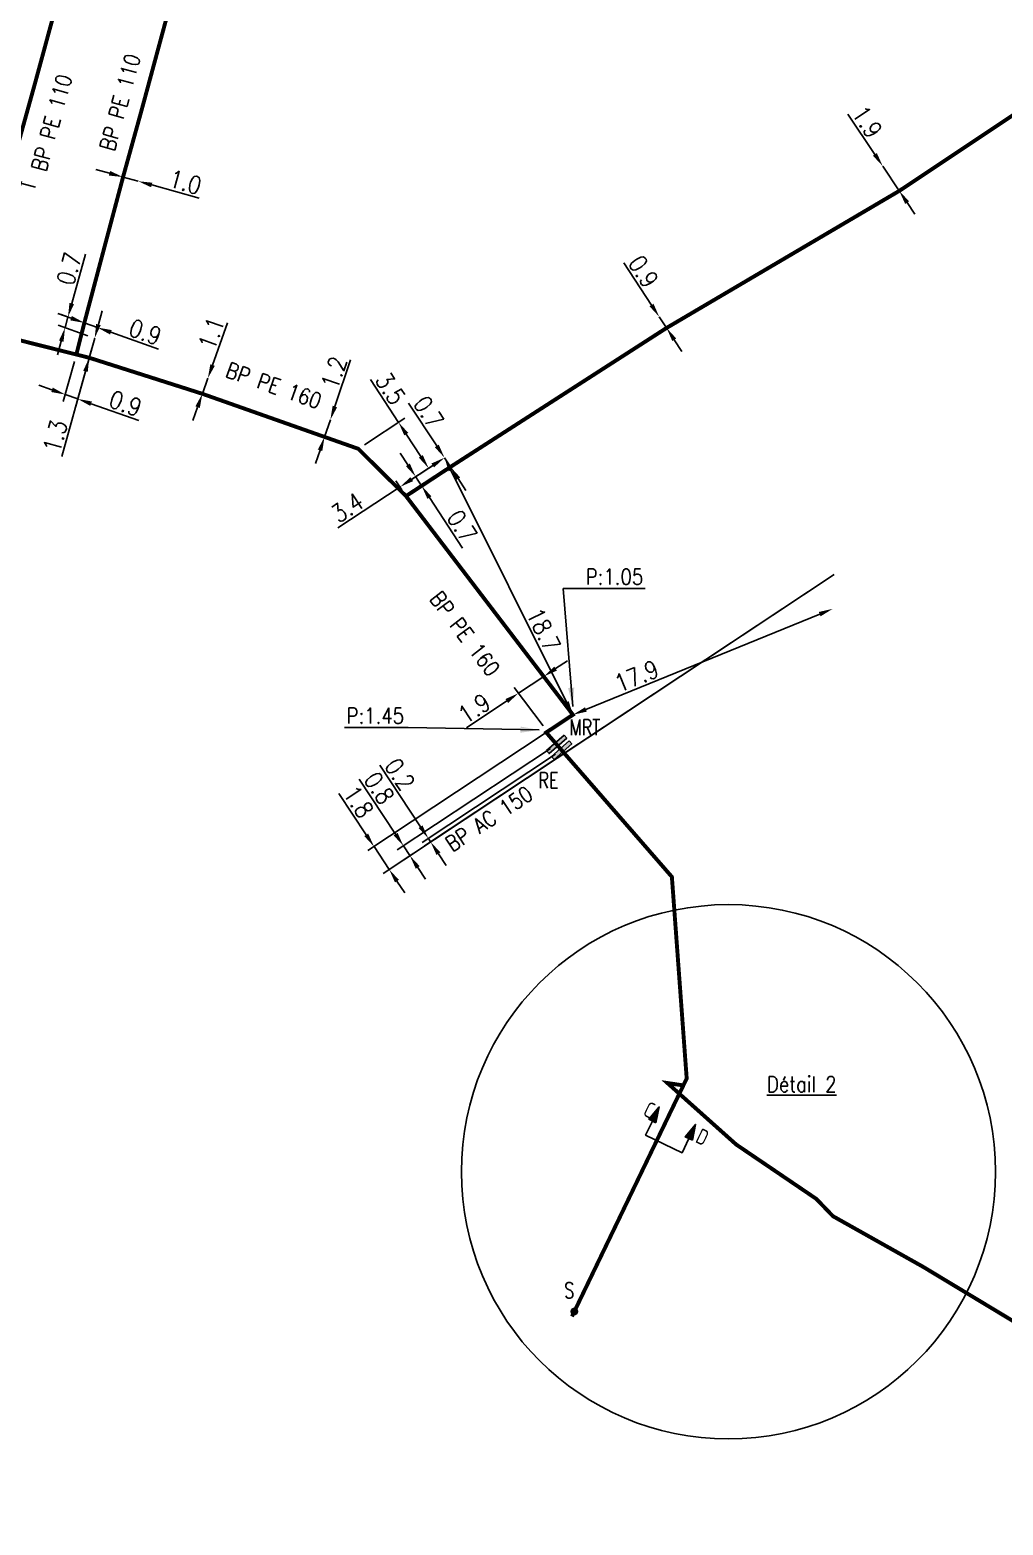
# Model space of a CAD drawing. Header units: millimetres. Extents: x 183997 to 185000, y 127999 to 129007.
# Drawn here: x 184090.7 to 184152.9, y 128248 to 128343.5 of the extents above; entities that cross this region are included whole.
import ezdxf
from ezdxf.enums import TextEntityAlignment as Align

# ---------------------------------------------------------------- set-up
doc = ezdxf.new("R2010")
doc.units = ezdxf.units.MM
doc.header["$PDMODE"] = 34
doc.linetypes.add('L_25_AP', pattern=[2000, 1000, 1000])
doc.linetypes.add('L_25_PE', pattern=[2000, 1000, 1000])
doc.layers.get('0').update_dxf_attribs({"linetype": 'CONTINUOUS'})
doc.layers.get('DEFPOINTS').update_dxf_attribs({"linetype": 'CONTINUOUS'})
for name, color, linetype in [('L_150', 1, 'CONTINUOUS'), ('L_300', 7, 'CONTINUOUS'), ('L_340', 7, 'CONTINUOUS'), ('L_900', 7, 'CONTINUOUS')]:
    doc.layers.add(name, color=color, linetype=linetype)
doc.styles.add('G_ROMANS', font='ROMANS.SHX', dxfattribs={"width": 0.75})
doc.styles.add('indication', font='isocp.shx', dxfattribs={"width": 0.85})
doc.styles.get("Standard").update_dxf_attribs({"font": 'romans.shx', "width": 0.85})
doc.dimstyles.get("Standard").update_dxf_attribs({"dimtxt": 1.5, "dimasz": 1.2, "dimexe": 0.625, "dimexo": 0.625, "dimgap": 0.25, "dimtad": 1, "dimdec": 1, "dimzin": 0, "dimdsep": 46, "dimtxsty": 'Standard', "dimcen": -0.5, "dimadec": 0, "dimazin": 0, "dimtfac": 1, "dimtdec": 1, "dimtmove": 0, "dimatfit": 3, "dimfxl": 0, "dimtolj": 1, "dimtzin": 0, "dimarcsym": 0})

# ---------------------------------------------------------------- blocks, each defined once
blk = doc.blocks.new('L_300_11')
at = {"color": 0, "linetype": 'Continuous', "const_width": 0.248, "flags": 128}
blk.add_lwpolyline([(-0.126, 0, 1), (0.126, 0, 1)], format="xyb", close=True, dxfattribs=at)
at = {"linetype": 'Continuous', "style": 'G_ROMANS', "width": 0.75}
blk.add_attdef('S', text='', height=1, dxfattribs=at).set_placement((0, 1.35), align=Align.MIDDLE_CENTER)
at = {"color": 0, "linetype": 'Continuous', "width": 0.75, "flags": 3}
for tag, p in [('DEF_LEG', (0, -5)), ('DEF_COUP', (0, -7.5)), ('DEF_TYPE', (0, -10))]:
    blk.add_attdef(tag, text='', height=1.2, dxfattribs=at).set_placement(p, align=Align.MIDDLE)
blk = doc.blocks.new('L_340_20')
at = {"linetype": 'Continuous'}
blk.add_hatch(color=0, dxfattribs=at).paths.add_polyline_path([(0.125, 0.75), (-0.125, 0.75), (-0.125, -0.75), (0.125, -0.75)])
at = {"color": 0, "linetype": 'Continuous'}
blk.add_lwpolyline([(-0.125, 0.75), (0.125, 0.75), (0.125, -0.75), (-0.125, -0.75)], close=True, dxfattribs=at)
at = {"color": 0, "linetype": 'Continuous', "width": 0.75}
for tag, height, flags, p in [('RE', 1, 8, (0, 2.189)), ('DEF_LEG', 1.2, 3, (0, -5)), ('DEF_COUP', 1.2, 3, (0, -7.5)), ('DEF_TYPE', 1.2, 3, (0, -10))]:
    blk.add_attdef(tag, text='', height=height, dxfattribs=dict(at, flags=flags)).set_placement(p, align=Align.MIDDLE)
blk = doc.blocks.new('L_340_17')
at = {"linetype": 'Continuous'}
blk.add_hatch(color=0, dxfattribs=at).paths.add_polyline_path([(0.125, 0.75), (-0.125, 0.75), (-0.125, -0.75), (0.125, -0.75)])
at = {"color": 0, "linetype": 'Continuous'}
blk.add_lwpolyline([(-0.125, 0.75), (0.125, 0.75), (0.125, -0.75), (-0.125, -0.75)], close=True, dxfattribs=at)
at = {"color": 0, "linetype": 'Continuous', "width": 0.75}
for tag, height, flags, p in [('MRT', 1, 8, (0, 2.5)), ('DEF_LEG', 1.2, 3, (0, -5)), ('DEF_COUP', 1.2, 3, (0, -7.5)), ('DEF_TYPE', 1.2, 3, (0, -10))]:
    blk.add_attdef(tag, text='', height=height, dxfattribs=dict(at, flags=flags)).set_placement(p, align=Align.MIDDLE)
blk = doc.blocks.new('*D855')
at = {"layer": 'DEFPOINTS', "color": 0, "linetype": 'Continuous', "transparency": 16777216}
for p in [(184142.008, 128306.505), (184142.008, 128306.505), (184125.411, 128299.739)]:
    blk.add_point(p, dxfattribs=at)
at = {"layer": 'L_150', "color": 0, "linetype": 'Continuous', "lineweight": -2, "transparency": 16777216}
blk.add_line((184126.245, 128300.079), (184141.175, 128306.166), dxfattribs=at)
at = {"layer": 'L_150', "color": 0, "linetype": 'Continuous', "transparency": 16777216}
for points in [[(184141.118, 128306.304), (184141.232, 128306.027), (184142.008, 128306.505)], [(184126.188, 128300.218), (184126.301, 128299.94), (184125.411, 128299.739)]]:
    blk.add_solid(points, dxfattribs=at)
at = {"layer": 'L_150', "color": 0, "linetype": 'Continuous', "transparency": 16777216, "insert": (184129.481, 128302.208), "char_height": 1.125, "attachment_point": 5, "rotation": 22.17945}
blk.add_mtext('\\A1;17.9', dxfattribs=at)
blk = doc.blocks.new('*D856')
at = {"layer": 'DEFPOINTS', "color": 0, "linetype": 'Continuous', "transparency": 16777216}
for p in [(184094.859, 128323.794), (184094.859, 128323.794), (184094.512, 128322.541)]:
    blk.add_point(p, dxfattribs=at)
at = {"layer": 'L_150', "color": 0, "linetype": 'Continuous', "lineweight": -2, "transparency": 16777216}
for p, q in [((184095.1, 128324.661), (184095.34, 128325.528)), ((184094.859, 128323.794), (184094.512, 128322.541)), ((184094.272, 128321.674), (184092.766, 128316.242))]:
    blk.add_line(p, q, dxfattribs=at)
at = {"layer": 'L_150', "color": 0, "linetype": 'Continuous', "transparency": 16777216}
for points in [[(184094.955, 128324.701), (184095.244, 128324.621), (184094.859, 128323.794)], [(184094.127, 128321.714), (184094.416, 128321.633), (184094.512, 128322.541)]]:
    blk.add_solid(points, dxfattribs=at)
at = {"layer": 'L_150', "color": 0, "linetype": 'Continuous', "transparency": 16777216, "insert": (184092.343, 128317.523), "char_height": 1.125, "attachment_point": 5, "rotation": 74.50886}
blk.add_mtext('\\A1;1.3', dxfattribs=at)
blk = doc.blocks.new('*D861')
at = {"layer": 'DEFPOINTS', "color": 0, "linetype": 'Continuous', "transparency": 16777216}
for p in [(184094.859, 128323.794), (184093.689, 128322.748), (184093.782, 128319.908)]:
    blk.add_point(p, dxfattribs=at)
at = {"layer": 'L_150', "color": 0, "linetype": 'Continuous', "lineweight": -2, "transparency": 16777216}
for p, q in [((184094.734, 128323.341), (184093.657, 128319.455)), ((184093.564, 128322.295), (184092.856, 128319.74)), ((184092.133, 128320.493), (184091.285, 128320.794)), ((184092.981, 128320.192), (184093.782, 128319.908)), ((184094.631, 128319.607), (184097.677, 128318.526))]:
    blk.add_line(p, q, dxfattribs=at)
at = {"layer": 'L_150', "color": 0, "linetype": 'Continuous', "transparency": 16777216}
for points in [[(184092.183, 128320.635), (184092.083, 128320.352), (184092.981, 128320.192)], [(184094.681, 128319.749), (184094.58, 128319.466), (184093.782, 128319.908)]]:
    blk.add_solid(points, dxfattribs=at)
at = {"layer": 'L_150', "color": 0, "linetype": 'Continuous', "transparency": 16777216, "insert": (184096.829, 128319.623), "char_height": 1.125, "attachment_point": 5, "rotation": 340.46423}
blk.add_mtext('\\A1;0.9', dxfattribs=at)
blk = doc.blocks.new('*D862')
at = {"layer": 'DEFPOINTS', "color": 0, "linetype": 'Continuous', "transparency": 16777216}
for p in [(184092.966, 128324.465), (184094.198, 128324.769), (184094.859, 128323.794)]:
    blk.add_point(p, dxfattribs=at)
at = {"layer": 'L_150', "color": 0, "linetype": 'Continuous', "lineweight": -2, "transparency": 16777216}
for p, q in [((184093.394, 128326.007), (184094.269, 128329.167)), ((184093.755, 128324.926), (184092.71, 128325.297)), ((184094.416, 128323.951), (184092.524, 128324.622)), ((184092.966, 128324.465), (184093.153, 128325.14)), ((184092.726, 128323.598), (184092.486, 128322.731))]:
    blk.add_line(p, q, dxfattribs=at)
at = {"layer": 'L_150', "color": 0, "linetype": 'Continuous', "transparency": 16777216}
for points in [[(184093.249, 128326.047), (184093.538, 128325.967), (184093.153, 128325.14)], [(184092.581, 128323.638), (184092.871, 128323.558), (184092.966, 128324.465)]]:
    blk.add_solid(points, dxfattribs=at)
at = {"layer": 'L_150', "color": 0, "linetype": 'Continuous', "transparency": 16777216, "insert": (184093.229, 128328.221), "char_height": 1.125, "attachment_point": 5, "rotation": 74.50886}
blk.add_mtext('\\A1;0.7', dxfattribs=at)
blk = doc.blocks.new('*D1016')
at = {"layer": 'DEFPOINTS', "color": 0, "linetype": 'Continuous', "transparency": 16777216}
for p in [(184117.208, 128316.156), (184115.364, 128314.947), (184114.749, 128313.706)]:
    blk.add_point(p, dxfattribs=at)
at = {"layer": 'L_150', "color": 0, "linetype": 'Continuous', "lineweight": -2, "transparency": 16777216}
for p, q in [((184114.87, 128315.699), (184114.377, 128316.452)), ((184116.816, 128315.899), (184114.972, 128314.69)), ((184115.364, 128314.947), (184115.748, 128314.362)), ((184115.141, 128313.963), (184116.14, 128314.619)), ((184116.241, 128313.609), (184118.357, 128310.383))]:
    blk.add_line(p, q, dxfattribs=at)
at = {"layer": 'L_150', "color": 0, "linetype": 'Continuous', "transparency": 16777216}
for points in [[(184114.996, 128315.782), (184114.745, 128315.617), (184115.364, 128314.947)], [(184116.367, 128313.691), (184116.116, 128313.527), (184115.748, 128314.362)]]:
    blk.add_solid(points, dxfattribs=at)
at = {"layer": 'L_150', "color": 0, "linetype": 'Continuous', "transparency": 16777216, "insert": (184118.332, 128311.789), "char_height": 1.125, "attachment_point": 5, "rotation": 303.26177}
blk.add_mtext('\\A1;0.7', dxfattribs=at)
blk = doc.blocks.new('*D1017')
at = {"layer": 'DEFPOINTS', "color": 0, "linetype": 'Continuous', "transparency": 16777216}
for p in [(184109.915, 128318.574), (184109.915, 128318.574), (184109.546, 128317.485)]:
    blk.add_point(p, dxfattribs=at)
at = {"layer": 'L_150', "color": 0, "linetype": 'Continuous', "lineweight": -2, "transparency": 16777216}
for p, q in [((184110.204, 128319.427), (184111.213, 128322.402)), ((184109.546, 128317.485), (184109.915, 128318.574)), ((184109.257, 128316.633), (184108.968, 128315.781))]:
    blk.add_line(p, q, dxfattribs=at)
at = {"layer": 'L_150', "color": 0, "linetype": 'Continuous', "transparency": 16777216}
for points in [[(184110.062, 128319.475), (184110.346, 128319.378), (184109.915, 128318.574)], [(184109.115, 128316.681), (184109.399, 128316.585), (184109.546, 128317.485)]]:
    blk.add_solid(points, dxfattribs=at)
at = {"layer": 'L_150', "color": 0, "linetype": 'Continuous', "transparency": 16777216, "insert": (184110.143, 128321.581), "char_height": 1.125, "attachment_point": 5, "rotation": 71.26729}
blk.add_mtext('\\A1;1.2', dxfattribs=at)
blk = doc.blocks.new('*D1021')
at = {"layer": 'DEFPOINTS', "color": 0, "linetype": 'Continuous', "transparency": 16777216}
for p in [(184096.673, 128334.083), (184097.637, 128333.816), (184097.637, 128333.816)]:
    blk.add_point(p, dxfattribs=at)
at = {"layer": 'L_150', "color": 0, "linetype": 'Continuous', "lineweight": -2, "transparency": 16777216}
for p, q in [((184095.806, 128334.323), (184094.939, 128334.564)), ((184096.673, 128334.083), (184097.637, 128333.816)), ((184098.504, 128333.575), (184101.532, 128332.736))]:
    blk.add_line(p, q, dxfattribs=at)
at = {"layer": 'L_150', "color": 0, "linetype": 'Continuous', "transparency": 16777216}
for points in [[(184095.846, 128334.468), (184095.766, 128334.179), (184096.673, 128334.083)], [(184098.544, 128333.72), (184098.464, 128333.431), (184097.637, 128333.816)]]:
    blk.add_solid(points, dxfattribs=at)
at = {"layer": 'L_150', "color": 0, "linetype": 'Continuous', "transparency": 16777216, "insert": (184100.652, 128333.758), "char_height": 1.125, "attachment_point": 5, "rotation": 344.50886}
blk.add_mtext('\\A1;1.0', dxfattribs=at)
blk = doc.blocks.new('*D1022')
at = {"layer": 'DEFPOINTS', "color": 0, "linetype": 'Continuous', "transparency": 16777216}
for p in [(184142.493, 128308.956), (184124.368, 128297.848), (184114.997, 128290.741)]:
    blk.add_point(p, dxfattribs=at)
at = {"layer": 'L_340', "color": 0, "linetype": 'Continuous', "lineweight": -2, "transparency": 16777216}
for p, q in [((184142.102, 128308.697), (184114.606, 128290.482)), ((184123.977, 128297.59), (184114.192, 128291.107)), ((184114.086, 128292.116), (184111.754, 128295.636)), ((184114.997, 128290.741), (184114.583, 128291.366)), ((184115.494, 128289.99), (184115.991, 128289.24))]:
    blk.add_line(p, q, dxfattribs=at)
at = {"layer": 'L_340', "color": 0, "linetype": 'Continuous', "transparency": 16777216}
for points in [[(184114.211, 128292.199), (184113.961, 128292.033), (184114.583, 128291.366)], [(184115.619, 128290.073), (184115.369, 128289.907), (184114.997, 128290.741)]]:
    blk.add_solid(points, dxfattribs=at)
at = {"layer": 'L_340', "color": 0, "linetype": 'Continuous', "transparency": 16777216, "insert": (184113.036, 128295.059), "char_height": 1.125, "attachment_point": 5, "rotation": 303.52389}
blk.add_mtext('\\A1;0.8', dxfattribs=at)
blk = doc.blocks.new('*D1023')
at = {"layer": 'DEFPOINTS', "color": 0, "linetype": 'Continuous', "transparency": 16777216}
for p in [(184135.291, 128304.185), (184125.411, 128299.739), (184113.672, 128289.863)]:
    blk.add_point(p, dxfattribs=at)
at = {"layer": 'L_150', "color": 0, "linetype": 'Continuous', "lineweight": -2, "transparency": 16777216}
for p, q in [((184134.9, 128303.926), (184113.281, 128289.604)), ((184125.021, 128299.48), (184112.315, 128291.063)), ((184112.208, 128292.072), (184110.466, 128294.702)), ((184113.672, 128289.863), (184112.705, 128291.322)), ((184114.169, 128289.112), (184114.666, 128288.362))]:
    blk.add_line(p, q, dxfattribs=at)
at = {"layer": 'L_150', "color": 0, "linetype": 'Continuous', "transparency": 16777216}
for points in [[(184112.333, 128292.155), (184112.083, 128291.989), (184112.705, 128291.322)], [(184114.294, 128289.195), (184114.044, 128289.03), (184113.672, 128289.863)]]:
    blk.add_solid(points, dxfattribs=at)
at = {"layer": 'L_150', "color": 0, "linetype": 'Continuous', "transparency": 16777216, "insert": (184111.711, 128294.181), "char_height": 1.125, "attachment_point": 5, "rotation": 303.52389}
blk.add_mtext('\\A1;1.8', dxfattribs=at)
blk = doc.blocks.new('*D1204')
at = {"layer": 'DEFPOINTS', "color": 0, "linetype": 'Continuous', "transparency": 16777216}
for p in [(184145.204, 128334.778), (184145.204, 128334.778), (184146.26, 128333.198)]:
    blk.add_point(p, dxfattribs=at)
at = {"layer": 'L_150', "color": 0, "linetype": 'Continuous', "lineweight": -2, "transparency": 16777216}
for p, q in [((184144.704, 128335.527), (184142.984, 128338.102)), ((184146.26, 128333.198), (184145.204, 128334.778)), ((184146.76, 128332.45), (184147.259, 128331.702))]:
    blk.add_line(p, q, dxfattribs=at)
at = {"layer": 'L_150', "color": 0, "linetype": 'Continuous', "transparency": 16777216}
for points in [[(184144.829, 128335.61), (184144.58, 128335.443), (184145.204, 128334.778)], [(184146.884, 128332.533), (184146.635, 128332.367), (184146.26, 128333.198)]]:
    blk.add_solid(points, dxfattribs=at)
at = {"layer": 'L_150', "color": 0, "linetype": 'Continuous', "transparency": 16777216, "insert": (184144.218, 128337.605), "char_height": 1.125, "attachment_point": 5, "rotation": 303.74207}
blk.add_mtext('\\A1;1.9', dxfattribs=at)
blk = doc.blocks.new('*D1209')
at = {"layer": 'DEFPOINTS', "color": 0, "linetype": 'Continuous', "transparency": 16777216}
for p in [(184117.208, 128316.156), (184117.208, 128316.156), (184117.592, 128315.571)]:
    blk.add_point(p, dxfattribs=at)
at = {"layer": 'L_150', "color": 0, "linetype": 'Continuous', "lineweight": -2, "transparency": 16777216}
for p, q in [((184116.714, 128316.909), (184114.916, 128319.65)), ((184117.592, 128315.571), (184117.208, 128316.156)), ((184118.085, 128314.819), (184118.579, 128314.066))]:
    blk.add_line(p, q, dxfattribs=at)
at = {"layer": 'L_150', "color": 0, "linetype": 'Continuous', "transparency": 16777216}
for points in [[(184116.84, 128316.991), (184116.589, 128316.827), (184117.208, 128316.156)], [(184118.211, 128314.901), (184117.96, 128314.736), (184117.592, 128315.571)]]:
    blk.add_solid(points, dxfattribs=at)
at = {"layer": 'L_150', "color": 0, "linetype": 'Continuous', "transparency": 16777216, "insert": (184116.195, 128319.067), "char_height": 1.125, "attachment_point": 5, "rotation": 303.26177}
blk.add_mtext('\\A1;0.7', dxfattribs=at)
blk = doc.blocks.new('*D1210')
at = {"layer": 'DEFPOINTS', "color": 0, "linetype": 'Continuous', "transparency": 16777216}
for p in [(184117.208, 128316.156), (184117.208, 128316.156), (184125.411, 128299.739)]:
    blk.add_point(p, dxfattribs=at)
at = {"layer": 'L_150', "color": 0, "linetype": 'Continuous', "lineweight": -2, "transparency": 16777216}
blk.add_line((184125.009, 128300.544), (184117.61, 128315.351), dxfattribs=at)
at = {"layer": 'L_150', "color": 0, "linetype": 'Continuous', "transparency": 16777216}
for points in [[(184117.744, 128315.418), (184117.476, 128315.284), (184117.208, 128316.156)], [(184125.143, 128300.611), (184124.875, 128300.477), (184125.411, 128299.739)]]:
    blk.add_solid(points, dxfattribs=at)
at = {"layer": 'L_150', "color": 0, "linetype": 'Continuous', "transparency": 16777216, "insert": (184123.537, 128305.169), "char_height": 1.125, "attachment_point": 5, "rotation": 296.551}
blk.add_mtext('\\A1;18.7', dxfattribs=at)
blk = doc.blocks.new('*D1211')
at = {"layer": 'DEFPOINTS', "color": 0, "linetype": 'Continuous', "transparency": 16777216}
for p in [(184117.208, 128316.156), (184117.208, 128316.156), (184114.749, 128313.706)]:
    blk.add_point(p, dxfattribs=at)
at = {"layer": 'L_150', "color": 0, "linetype": 'Continuous', "lineweight": -2, "transparency": 16777216}
for p, q in [((184116.455, 128315.663), (184115.117, 128314.785)), ((184114.365, 128314.292), (184110.393, 128311.686)), ((184114.492, 128314.098), (184114.108, 128314.684))]:
    blk.add_line(p, q, dxfattribs=at)
at = {"layer": 'L_150', "color": 0, "linetype": 'Continuous', "transparency": 16777216}
for points in [[(184116.373, 128315.788), (184116.538, 128315.537), (184117.208, 128316.156)], [(184115.035, 128314.911), (184115.2, 128314.66), (184114.365, 128314.292)]]:
    blk.add_solid(points, dxfattribs=at)
at = {"layer": 'L_150', "color": 0, "linetype": 'Continuous', "transparency": 16777216, "insert": (184110.995, 128312.978), "char_height": 1.125, "attachment_point": 5, "rotation": 33.26177}
blk.add_mtext('\\A1;3.4', dxfattribs=at)
blk = doc.blocks.new('*D1212')
at = {"layer": 'DEFPOINTS', "color": 0, "linetype": 'Continuous', "transparency": 16777216}
for p in [(184102.09, 128321.228), (184102.09, 128321.228), (184101.738, 128320.239)]:
    blk.add_point(p, dxfattribs=at)
at = {"layer": 'L_150', "color": 0, "linetype": 'Continuous', "lineweight": -2, "transparency": 16777216}
for p, q in [((184102.391, 128322.076), (184103.35, 128324.78)), ((184101.738, 128320.239), (184102.09, 128321.228)), ((184101.438, 128319.39), (184101.137, 128318.542))]:
    blk.add_line(p, q, dxfattribs=at)
at = {"layer": 'L_150', "color": 0, "linetype": 'Continuous', "transparency": 16777216}
for points in [[(184102.249, 128322.126), (184102.532, 128322.026), (184102.09, 128321.228)], [(184101.296, 128319.441), (184101.579, 128319.34), (184101.738, 128320.239)]]:
    blk.add_solid(points, dxfattribs=at)
at = {"layer": 'L_150', "color": 0, "linetype": 'Continuous', "transparency": 16777216, "insert": (184102.314, 128324.103), "char_height": 1.125, "attachment_point": 5, "rotation": 70.46423}
blk.add_mtext('\\A1;1.1', dxfattribs=at)
blk = doc.blocks.new('*D1214')
at = {"layer": 'DEFPOINTS', "color": 0, "linetype": 'Continuous', "transparency": 16777216}
for p in [(184130.927, 128325.155), (184130.927, 128325.155), (184131.393, 128324.444)]:
    blk.add_point(p, dxfattribs=at)
at = {"layer": 'L_150', "color": 0, "linetype": 'Continuous', "lineweight": -2, "transparency": 16777216}
for p, q in [((184130.433, 128325.908), (184128.66, 128328.611)), ((184131.393, 128324.444), (184130.927, 128325.155)), ((184131.887, 128323.692), (184132.38, 128322.939))]:
    blk.add_line(p, q, dxfattribs=at)
at = {"layer": 'L_150', "color": 0, "linetype": 'Continuous', "transparency": 16777216}
for points in [[(184130.559, 128325.99), (184130.308, 128325.825), (184130.927, 128325.155)], [(184132.012, 128323.774), (184131.761, 128323.609), (184131.393, 128324.444)]]:
    blk.add_solid(points, dxfattribs=at)
at = {"layer": 'L_150', "color": 0, "linetype": 'Continuous', "transparency": 16777216, "insert": (184129.927, 128328.047), "char_height": 1.125, "attachment_point": 5, "rotation": 303.26177}
blk.add_mtext('\\A1;0.9', dxfattribs=at)
blk = doc.blocks.new('*D1217')
at = {"layer": 'DEFPOINTS', "color": 0, "linetype": 'Continuous', "transparency": 16777216}
for p in [(184088.367, 128334.156), (184088.367, 128334.156), (184089.332, 128333.895)]:
    blk.add_point(p, dxfattribs=at)
at = {"layer": 'L_150', "color": 0, "linetype": 'Continuous', "lineweight": -2, "transparency": 16777216}
for p, q in [((184087.498, 128334.39), (184084.464, 128335.208)), ((184089.332, 128333.895), (184088.367, 128334.156)), ((184090.201, 128333.661), (184091.07, 128333.427))]:
    blk.add_line(p, q, dxfattribs=at)
at = {"layer": 'L_150', "color": 0, "linetype": 'Continuous', "transparency": 16777216}
for points in [[(184087.537, 128334.535), (184087.458, 128334.245), (184088.367, 128334.156)], [(184090.24, 128333.806), (184090.162, 128333.516), (184089.332, 128333.895)]]:
    blk.add_solid(points, dxfattribs=at)
at = {"layer": 'L_150', "color": 0, "linetype": 'Continuous', "transparency": 16777216, "insert": (184085.742, 128335.64), "char_height": 1.125, "attachment_point": 5, "rotation": 344.90936}
blk.add_mtext('\\A1;1.0', dxfattribs=at)
blk = doc.blocks.new('*D1221')
at = {"layer": 'DEFPOINTS', "color": 0, "linetype": 'Continuous', "transparency": 16777216}
for p in [(184094.198, 128324.769), (184095.046, 128324.468), (184095.046, 128324.468)]:
    blk.add_point(p, dxfattribs=at)
at = {"layer": 'L_150', "color": 0, "linetype": 'Continuous', "lineweight": -2, "transparency": 16777216}
for p, q in [((184093.35, 128325.07), (184092.502, 128325.371)), ((184094.198, 128324.769), (184095.046, 128324.468)), ((184095.894, 128324.167), (184098.941, 128323.086))]:
    blk.add_line(p, q, dxfattribs=at)
at = {"layer": 'L_150', "color": 0, "linetype": 'Continuous', "transparency": 16777216}
for points in [[(184093.4, 128325.211), (184093.3, 128324.929), (184094.198, 128324.769)], [(184095.945, 128324.309), (184095.844, 128324.026), (184095.046, 128324.468)]]:
    blk.add_solid(points, dxfattribs=at)
at = {"layer": 'L_150', "color": 0, "linetype": 'Continuous', "transparency": 16777216, "insert": (184098.093, 128324.183), "char_height": 1.125, "attachment_point": 5, "rotation": 340.46423}
blk.add_mtext('\\A1;0.9', dxfattribs=at)
blk = doc.blocks.new('*D1223')
at = {"layer": 'DEFPOINTS', "color": 0, "linetype": 'Continuous', "transparency": 16777216}
for p in [(184142.493, 128308.956), (184124.69, 128297.478), (184116.322, 128291.618)]:
    blk.add_point(p, dxfattribs=at)
at = {"layer": 'L_340', "color": 0, "linetype": 'Continuous', "lineweight": -2, "transparency": 16777216}
for p, q in [((184142.102, 128308.697), (184115.931, 128291.36)), ((184124.299, 128297.22), (184115.786, 128291.579)), ((184115.679, 128292.589), (184113.079, 128296.514)), ((184116.322, 128291.618), (184116.176, 128291.838)), ((184116.819, 128290.868), (184117.316, 128290.118))]:
    blk.add_line(p, q, dxfattribs=at)
at = {"layer": 'L_340', "color": 0, "linetype": 'Continuous', "transparency": 16777216}
for points in [[(184115.804, 128292.671), (184115.554, 128292.506), (184116.176, 128291.838)], [(184116.944, 128290.951), (184116.694, 128290.785), (184116.322, 128291.618)]]:
    blk.add_solid(points, dxfattribs=at)
at = {"layer": 'L_340', "color": 0, "linetype": 'Continuous', "transparency": 16777216, "insert": (184114.361, 128295.937), "char_height": 1.125, "attachment_point": 5, "rotation": 303.52389}
blk.add_mtext('\\A1;0.2', dxfattribs=at)
blk = doc.blocks.new('*D1224')
at = {"layer": 'DEFPOINTS', "color": 0, "linetype": 'Continuous', "transparency": 16777216}
for p in [(184123.555, 128302.189), (184125.411, 128299.739), (184123.792, 128298.667)]:
    blk.add_point(p, dxfattribs=at)
at = {"layer": 'L_150', "color": 0, "linetype": 'Continuous', "lineweight": -2, "transparency": 16777216}
for p, q in [((184125.128, 128300.114), (184123.271, 128302.564)), ((184124.305, 128302.686), (184125.056, 128303.183)), ((184123.509, 128299.041), (184121.652, 128301.491)), ((184123.555, 128302.189), (184121.936, 128301.117)), ((184121.186, 128300.62), (184118.604, 128298.91))]:
    blk.add_line(p, q, dxfattribs=at)
at = {"layer": 'L_150', "color": 0, "linetype": 'Continuous', "transparency": 16777216}
for points in [[(184124.222, 128302.811), (184124.388, 128302.561), (184123.555, 128302.189)], [(184121.103, 128300.745), (184121.268, 128300.495), (184121.936, 128301.117)]]:
    blk.add_solid(points, dxfattribs=at)
at = {"layer": 'L_150', "color": 0, "linetype": 'Continuous', "transparency": 16777216, "insert": (184119.106, 128300.141), "char_height": 1.125, "attachment_point": 5, "rotation": 33.52389}
blk.add_mtext('\\A1;1.9', dxfattribs=at)
blk = doc.blocks.new('*D1246')
at = {"layer": 'DEFPOINTS', "color": 0, "linetype": 'Continuous', "transparency": 16777216}
for p in [(184111.696, 128316.727), (184117.208, 128316.156), (184116.19, 128315.489)]:
    blk.add_point(p, dxfattribs=at)
at = {"layer": 'L_150', "color": 0, "linetype": 'Continuous', "lineweight": -2, "transparency": 16777216}
for p, q in [((184114.271, 128318.416), (184112.472, 128321.157)), ((184112.088, 128316.984), (184114.663, 128318.673)), ((184115.697, 128316.242), (184114.764, 128317.663)), ((184116.816, 128315.899), (184115.798, 128315.232))]:
    blk.add_line(p, q, dxfattribs=at)
at = {"layer": 'L_150', "color": 0, "linetype": 'Continuous', "transparency": 16777216}
for points in [[(184114.89, 128317.745), (184114.639, 128317.581), (184114.271, 128318.416)], [(184115.822, 128316.324), (184115.571, 128316.159), (184116.19, 128315.489)]]:
    blk.add_solid(points, dxfattribs=at)
at = {"layer": 'L_150', "color": 0, "linetype": 'Continuous', "transparency": 16777216, "insert": (184113.752, 128320.574), "char_height": 1.125, "attachment_point": 5, "rotation": 303.26177}
blk.add_mtext('\\A1;3.5', dxfattribs=at)

msp = doc.modelspace()

# ---------------------------------------------------------------- hatches: boundary and pattern name
at = {"layer": 'L_900', "ltscale": 0.5}
h = msp.add_hatch(color=256, dxfattribs=at)
h.dxf.hatch_style = 1
h.paths.add_polyline_path([(184130.265, 128273.901), (184130.715, 128273.684), (184130.924, 128274.693)])
h = msp.add_hatch(color=256, dxfattribs=at)
h.dxf.hatch_style = 1
h.paths.add_polyline_path([(184132.592, 128272.779), (184133.042, 128272.561), (184133.251, 128273.571)])

# ---------------------------------------------------------------- linework, layer by layer
at = {"layer": 'L_150', "linetype": 'L_25_PE', "const_width": 0.25, "flags": 128}
for points in [[(184114.749, 128313.706), (184117.592, 128315.571), (184131.393, 128324.444), (184146.26, 128333.198), (184171.83, 128350.228), (184185.09, 128359.121), (184206.338, 128373.372), (184206.338, 128373.372), (184213.536, 128378.264), (184226.322, 128386.803), (184238.432, 128394.551), (184250.014, 128402.366), (184261.627, 128410.361), (184281.827, 128423.635), (184293.972, 128431.549), (184310.829, 128442.791), (184322.842, 128450.523), (184346.065, 128466.061), (184353.919, 128471.254), (184365.542, 128479.315), (184371.382, 128483.198), (184380.969, 128489.053), (184389.915, 128494.948), (184392.196, 128507.764), (184392.196, 128507.764), (184390.456, 128510.049), (184389.607, 128511.164), (184388.196, 128511.607), (184387.428, 128511.904), (184380.494, 128514.025), (184383.015, 128527.46), (184384.363, 128528.119), (184386.15, 128527.879), (184390.079, 128527.129, 0.187336), (184393.714, 128527.633), (184394.414, 128528.903), (184395.664, 128535.779), (184395.93, 128542.828), (184395.894, 128543.547), (184393.837, 128547.677), (184391.99, 128549.26), (184371.666, 128584.015), (184360.613, 128602.974), (184353.646, 128615.4), (184331.747, 128652.228), (184330.343, 128654.336), (184328.732, 128655.256), (184326.706, 128654.98), (184321.56, 128651.553), (184321.56, 128651.553), (184270.444, 128616.936), (184242.383, 128598.042), (184241.72, 128597.595), (184238.528, 128595.351), (184237.762, 128594.639), (184237.269, 128593.38), (184236.751, 128590.58), (184230.802, 128559.695, 0.420912), (184233.544, 128555.743), (184238.531, 128554.552), (184239.184, 128554.462), (184239.606, 128553.772), (184252.996, 128551.266), (184266.936, 128548.521), (184280.612, 128546.039), (184294.503, 128543.399), (184308.386, 128540.885), (184323.052, 128538.222), (184338.018, 128535.338), (184356.804, 128531.793), (184380.625, 128527.611), (184382.948, 128527.099)], [(184000, 128311.557), (184003.203, 128310.362), (184025.399, 128302.321), (184042.346, 128295.856), (184053.289, 128291.854), (184059.714, 128289.941), (184060.481, 128289.712), (184063.455, 128288.827), (184064.967, 128288.303), (184065.158, 128288.237), (184065.158, 128288.237), (184065.158, 128288.237), (184065.904, 128288.932), (184066.096, 128289.394), (184066.709, 128290.878), (184071.682, 128302.897), (184074.242, 128309.508), (184074.511, 128310.633), (184075.727, 128313.495), (184085.851, 128317.917), (184086.019, 128318.494), (184087.485, 128323.536), (184087.694, 128324.255), (184087.828, 128324.738), (184088.137, 128325.853), (184087.597, 128326.828), (184087.597, 128326.828), (184087.752, 128327.459), (184089.332, 128333.895), (184091.045, 128340.06), (184092.777, 128346.426), (184096.224, 128359.101), (184097.872, 128365.151), (184100.848, 128376.002), (184102.672, 128382.448), (184104.194, 128388.206), (184105.761, 128393.974), (184107.498, 128400.019), (184110.549, 128411.185), (184114.236, 128424.344), (184117.365, 128435.687), (184120.461, 128446.837), (184123.574, 128458.097, 0.000027), (184123.574, 128458.097), (184126.835, 128469.896), (184129.943, 128481.291), (184133.126, 128492.947), (184136.435, 128504.869, 0.000105), (184136.435, 128504.87), (184139.335, 128515.334), (184142.337, 128526.441), (184143.753, 128531.792), (184148.932, 128552.951), (184149.257, 128554.28), (184145.339, 128556.938)], [(184093.689, 128322.748), (184094.198, 128324.769), (184096.673, 128334.083), (184097.832, 128338.264), (184101.989, 128353.624), (184103.348, 128358.41), (184105.147, 128365.259), (184106.829, 128371.121), (184108.379, 128376.799), (184109.988, 128382.721), (184111.606, 128388.344), (184113.211, 128394.21), (184114.803, 128400.032), (184116.42, 128405.889), (184117.994, 128411.566), (184119.481, 128416.982, -0.000117), (184119.481, 128416.983), (184120.59, 128421.013), (184121.863, 128425.722), (184123.375, 128431.087), (184124.663, 128435.779), (184126.312, 128441.659), (184127.888, 128447.425), (184129.453, 128453.207), (184130.563, 128457.357), (184131.768, 128461.667), (184133.254, 128467.052), (184134.688, 128472.421), (184136.39, 128478.386), (184137.925, 128484.063), (184139.594, 128490.183), (184141.249, 128496.023), (184142.648, 128501.066), (184144.032, 128506.274), (184145.969, 128513.117), (184155.009, 128545.083), (184157.084, 128552.613), (184159.941, 128554.422), (184160.225, 128555.952)]]:
    msp.add_lwpolyline(points, format="xyb", dxfattribs=at)
for points in [[(184087.694, 128324.255), (184093.689, 128322.748), (184094.512, 128322.541), (184101.738, 128320.239), (184109.546, 128317.485), (184111.696, 128316.727), (184114.749, 128313.706), (184125.411, 128299.739), (184123.706, 128298.609), (184124.368, 128297.848)], [(184132.454, 128276.069), (184131.448, 128276.219), (184132.193, 128275.552), (184135.845, 128272.29), (184140.965, 128268.816), (184142.023, 128267.715), (184147.78, 128264.482), (184156.561, 128259.189), (184162.621, 128255.97), (184168.775, 128252.908), (184174.869, 128249.674), (184181.309, 128246.184), (184188.226, 128242.65), (184194.008, 128239.624), (184201.111, 128235.886), (184207.488, 128232.543), (184213.63, 128229.274), (184219, 128226.483), (184222.644, 128224.434), (184224.147, 128223.588), (184229.616, 128220.845), (184250.78, 128209.543), (184257.357, 128206.043), (184262.249, 128203.205), (184268.429, 128200.279), (184276.311, 128196.101), (184283.369, 128192.246), (184288.99, 128189.23), (184295.518, 128185.742), (184302.189, 128182.334), (184307.73, 128179.379), (184315.74, 128175.146), (184322.502, 128171.685), (184328.27, 128168.706), (184330.936, 128167.298), (184336.633, 128164.024), (184342.714, 128160.875), (184349.198, 128157.365), (184355.557, 128153.999), (184361.65, 128150.948), (184371.119, 128145.725), (184377.056, 128142.447), (184383.321, 128139.227), (184389.582, 128135.943), (184396.262, 128132.474), (184398.811, 128131.213), (184409.932, 128125.004), (184412.216, 128123.822), (184425.407, 128116.855), (184430.283, 128114.322), (184435.18, 128111.828), (184440.851, 128108.667), (184447.275, 128105.25), (184452.212, 128102.679)]]:
    msp.add_lwpolyline(points, dxfattribs=at)
at = {"layer": 'L_150', "linetype": 'L_25_AP', "ltscale": 0.5, "const_width": 0.25, "flags": 128}
msp.add_lwpolyline([(184124.368, 128297.848), (184124.69, 128297.478), (184126.091, 128295.869), (184128.353, 128293.27), (184131.734, 128289.387), (184132.68, 128276.51), (184132.465, 128276.064), (184125.655, 128261.944), (184125.503, 128261.629), (184125.35, 128261.313)], dxfattribs=at)
at = {"layer": 'L_900', "ltscale": 0.5, "flags": 128}
for points in [[(184130.715, 128273.684), (184130.265, 128273.901), (184130.924, 128274.693)], [(184133.042, 128272.561), (184132.592, 128272.779), (184133.251, 128273.571)]]:
    msp.add_lwpolyline(points, close=True, dxfattribs=at)
msp.add_lwpolyline([(184130.49, 128273.792), (184130.056, 128272.892), (184132.382, 128271.769), (184132.817, 128272.67)], dxfattribs=at)
at = {"layer": 'L_900', "ltscale": 0.5}
msp.add_circle((184135.344, 128270.552), 17.06, dxfattribs=at)

# ---------------------------------------------------------------- block references
at = {"layer": 'L_300', "ltscale": 0.5}
ref = msp.add_blockref('L_300_11', (184125.503, 128261.629), dxfattribs=dict(at, rotation=241.5300995765998))
ref.add_attrib('S', 'S', dxfattribs={"layer": '0', "linetype": 'Continuous', "height": 1, "style": 'G_ROMANS', "width": 0.75}).set_placement((184125.176, 128262.982), align=Align.MIDDLE_CENTER)
at = {"layer": 'L_340', "ltscale": 0.5}
ref = msp.add_blockref('L_340_17', (184124.368, 128297.848), dxfattribs=dict(at, rotation=311.039911801264))
ref.add_attrib('MRT', 'MRT', dxfattribs={"layer": '0', "color": 0, "linetype": 'Continuous', "height": 1, "width": 0.75}).set_placement((184126.183, 128298.927), align=Align.MIDDLE)
ref = msp.add_blockref('L_340_20', (184124.69, 128297.478), dxfattribs=dict(at, rotation=311.0399118010567))
ref.add_attrib('RE', 'RE', dxfattribs={"layer": '0', "color": 0, "linetype": 'Continuous', "height": 1, "width": 0.75}).set_placement((184123.853, 128295.549), align=Align.MIDDLE)

# ---------------------------------------------------------------- texts
at = {"layer": 'L_150', "linetype": 'Continuous', "width": 0.85}
for s, rotation, p in [('BP PE 110', 74.47189, (184096.482, 128338.854)), ('BP PE 110', 74.47189, (184092.108, 128337.546)), ('BP PE 160', 340.57447, (184106.3, 128320.77)), ('BP PE 160', 307.15023, (184118.509, 128304.917)), ('BP AC 150', 33.52389, (184120.053, 128293.095))]:
    msp.add_text(s, height=1, rotation=rotation, dxfattribs=at).set_placement(p, align=Align.MIDDLE)
at = {"layer": 'L_150', "linetype": 'Continuous', "char_height": 1}
for s, insert, attachment_point in [('P:1.05', (184126.23, 128308.553), 4), ('P:1.45', (184114.628, 128299.677), 6)]:
    msp.add_mtext(s, dxfattribs=dict(at, insert=insert, attachment_point=attachment_point))
at = {"layer": 'L_900', "insert": (184137.81, 128276.646), "char_height": 1, "attachment_point": 1}
msp.add_mtext_dynamic_manual_height_columns('{\\LDétail 2}', width=19.15508, gutter_width=5, heights=[0], dxfattribs=at)
at = {"layer": 'L_900', "char_height": 1, "width": 1.62647, "attachment_point": 1, "rotation": 334.25167, "style": 'indication'}
for s, insert in [('C', (184130.261, 128275.079)), ('D', (184133.609, 128273.366))]:
    msp.add_mtext(s, dxfattribs=dict(at, insert=insert))

# ---------------------------------------------------------------- dimensions: what is measured, and where the dimension line sits
at = {"layer": 'L_150', "linetype": 'Continuous'}
for base, p1, p2, angle, override, picture, middle in [((184145.204, 128334.778), (184146.26, 128333.198), (184145.204, 128334.778), 303.74207, {"dimscale": 0.75, "dimlfac": 1, "dimlunit": 2, "dimatfit": 0}, '*D1204', (184143.594, 128337.188)), ((184088.367, 128334.156), (184089.332, 128333.895), (184088.367, 128334.156), 344.90936, {"dimscale": 0.75, "dimatfit": 0}, '*D1217', (184085.546, 128334.916)), ((184097.637, 128333.816), (184096.673, 128334.083), (184097.637, 128333.816), 164.50886, {"dimscale": 0.75, "dimlfac": 1, "dimlunit": 2, "dimatfit": 0}, '*D1021', (184100.452, 128333.036)), ((184130.9268, 128325.155), (184131.393, 128324.4443), (184130.9268, 128325.155), 303.26177, {"dimscale": 0.75, "dimatfit": 0}, '*D1214', (184129.2998, 128327.6355)), ((184094.859, 128323.794), (184094.512, 128322.541), (184094.859, 128323.794), 254.50886, {"dimscale": 0.75, "dimatfit": 0}, '*D856', (184093.066, 128317.322)), ((184095.046, 128324.468), (184094.198, 128324.769), (184095.046, 128324.468), 160.46423, {"dimscale": 0.75, "dimlfac": 1, "dimlunit": 2, "dimatfit": 0}, '*D1221', (184097.842, 128323.476)), ((184102.0896, 128321.2281), (184101.7385, 128320.2385), (184102.0896, 128321.2281), 250.46423, {"dimscale": 0.75, "dimatfit": 0}, '*D1212', (184103.0207, 128323.8522)), ((184109.915, 128318.574), (184109.546, 128317.485), (184109.915, 128318.574), 251.26729, {"dimscale": 0.75, "dimlfac": 1, "dimlunit": 2, "dimatfit": 0}, '*D1017', (184110.853, 128321.341)), ((184116.19, 128315.489), (184111.696, 128316.727), (184117.208, 128316.156), 123.26177, {"dimscale": 0.75}, '*D1246', (184113.125, 128320.163)), ((184117.208, 128316.156), (184117.592, 128315.571), (184117.208, 128316.156), 303.26177, {"dimscale": 0.75, "dimatfit": 0}, '*D1209', (184115.568, 128318.656)), ((184117.208, 128316.156), (184114.749, 128313.706), (184117.208, 128316.156), 213.26177, {"dimscale": 0.75}, '*D1211', (184111.406, 128312.351)), ((184115.364, 128314.947), (184114.749, 128313.706), (184117.208, 128316.156), 303.26177, {"dimscale": 0.75, "dimatfit": 0}, '*D1016', (184117.705, 128311.377)), ((184142.008, 128306.505), (184125.411, 128299.739), (184142.008, 128306.505), 202.17945, {"dimscale": 0.75, "dimatfit": 0}, '*D855', (184129.764, 128301.514)), ((184113.6719378, 128289.8627658), (184125.4113844, 128299.7391665), (184135.2909607, 128304.1850538), 123.5238936, {"dimscale": 0.75, "dimatfit": 0}, '*D1023', (184111.0854463, 128293.7669897)), ((184123.555, 128302.189), (184123.792, 128298.667), (184125.411, 128299.739), 213.52389, {"dimscale": 0.75, "dimatfit": 0}, '*D1224', (184119.52, 128299.516))]:
    dim = msp.add_linear_dim(base=base, p1=p1, p2=p2, angle=angle, dimstyle='Standard', override=override, dxfattribs=at)
    dim.commit()
    dim.dimension.update_dxf_attribs({"geometry": picture, "text_midpoint": middle, "dimtype": 160})
for base, p1, p2, angle, text, picture, middle in [((184092.966, 128324.465), (184094.198, 128324.769), (184094.859, 128323.794), 74.50886, '0.7', '*D862', (184093.952, 128328.02)), ((184093.782, 128319.908), (184093.689, 128322.748), (184094.859, 128323.794), 160.46423, '0.9', '*D861', (184096.578, 128318.916)), ((184117.208, 128316.156), (184125.411, 128299.739), (184117.208, 128316.156), 296.551, '18.7', '*D1210', (184122.866, 128304.834))]:
    dim = msp.add_linear_dim(base=base, p1=p1, p2=p2, angle=angle, text=text, dimstyle='Standard', override={"dimscale": 0.75, "dimatfit": 0}, dxfattribs=at)
    dim.commit()
    dim.dimension.update_dxf_attribs({"geometry": picture, "text_midpoint": middle, "dimtype": 160})
at = {"layer": 'L_340', "linetype": 'Continuous'}
dim = msp.add_linear_dim(base=(184114.997, 128290.741), p1=(184124.368, 128297.848), p2=(184142.493, 128308.956), angle=123.52389, dimstyle='Standard', override={"dimscale": 0.75, "dimatfit": 0}, dxfattribs=at)
dim.commit()
dim.dimension.update_dxf_attribs({"geometry": '*D1022', "text_midpoint": (184112.411, 128294.645), "dimtype": 160})
dim = msp.add_linear_dim(base=(184116.322, 128291.618), p1=(184124.69, 128297.478), p2=(184142.493, 128308.956), angle=123.52389, text='0.2', dimstyle='Standard', override={"dimscale": 0.75, "dimatfit": 0}, dxfattribs=at)
dim.commit()
dim.dimension.update_dxf_attribs({"geometry": '*D1223', "text_midpoint": (184113.736, 128295.523), "dimtype": 160})

# ---------------------------------------------------------------- leaders
at = {"layer": 'L_150', "linetype": 'Continuous', "annotation_type": 0, "has_hookline": 1, "text_width": 3.805}
for points, hookline_direction in [([(184125.399, 128300.271), (184124.78, 128307.803), (184125.98, 128307.803)], 0), ([(184123.262, 128298.767), (184114.878, 128298.927)], 1)]:
    msp.add_leader(points, dimstyle='Standard', dxfattribs=dict(at, hookline_direction=hookline_direction))

doc.saveas('drawing.dxf')
